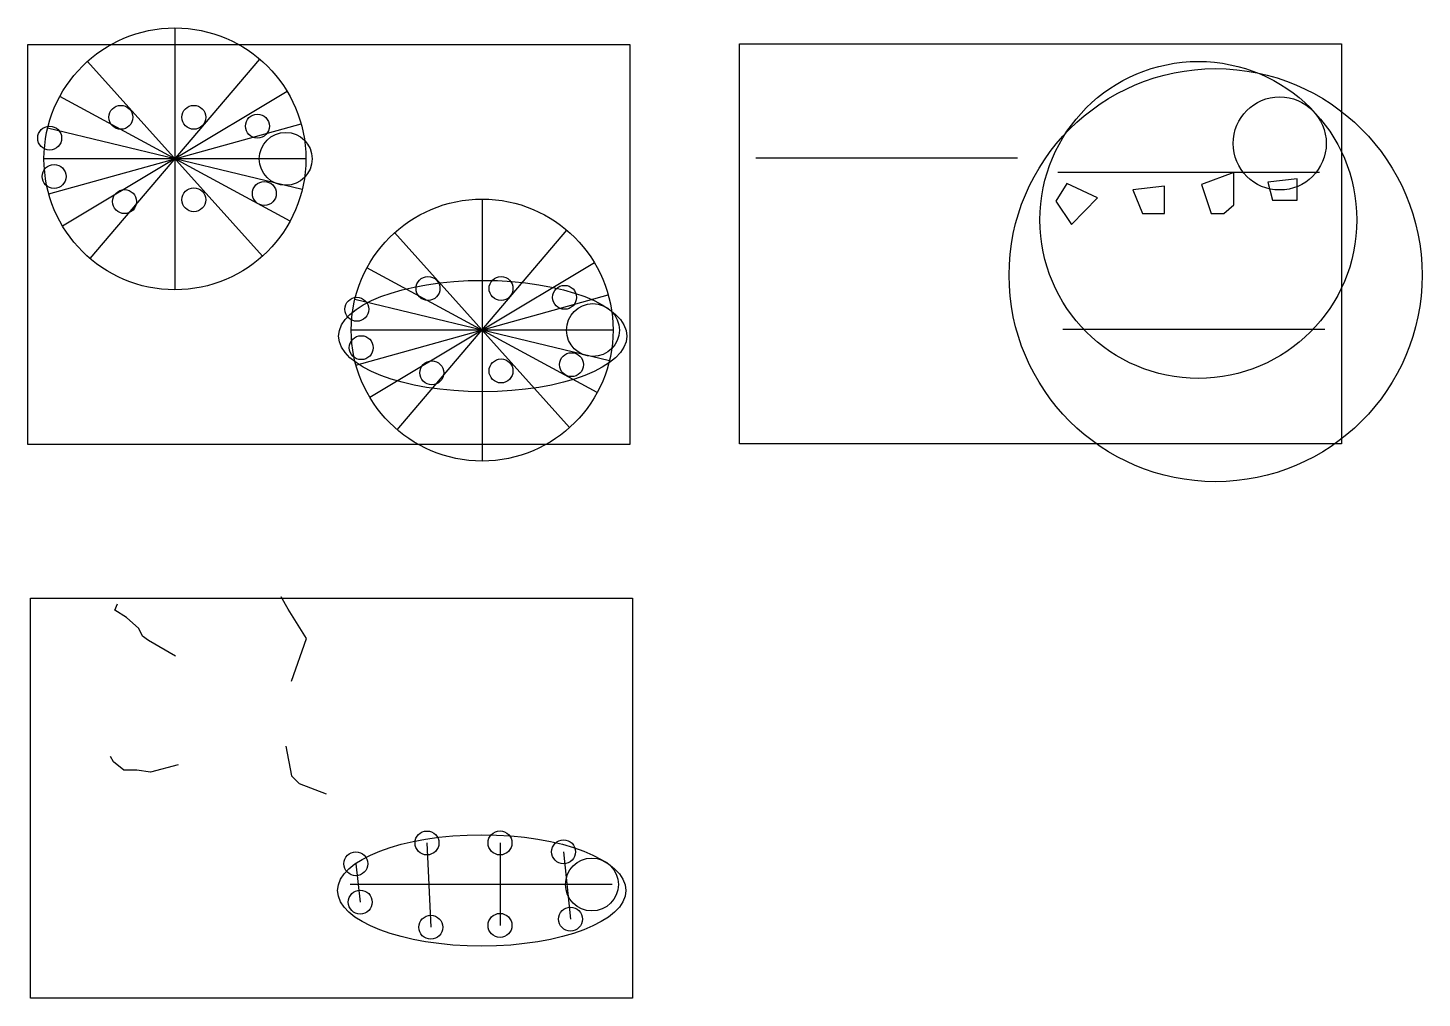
# Model space of a CAD drawing. Header units: millimetres. Extents: x 568 to 1262834, y -501056 to 377250.
import ezdxf

# ---------------------------------------------------------------- set-up
doc = ezdxf.new("R2010")
doc.units = ezdxf.units.MM
picture_1 = doc.add_image_def('image1.jpg', size_in_pixel=(640, 425))

msp = doc.modelspace()

# ---------------------------------------------------------------- linework, layer by layer
for p, q in [((133697, 377250), (133697, 140157)), ((54495, 346910), (212898, 170497)), ((56881, 168412), (210513, 348995)), ((235404, 319605), (31990, 197802)), ((237956, 202283), (29437, 315124)), ((19492, 226914), (247902, 290492)), ((248954, 230971), (18440, 286436)), ((252244, 258703), (15150, 258703)), ((896606, 259347), (659512, 259347)), ((1170053, 246473), (932960, 246473)), ((1092478, 246473), (1063197, 235523)), ((1092478, 216966), (1092478, 246473)), ((1149613, 240519), (1123188, 237664)), ((1149613, 221248), (1149613, 240519)), ((941072, 236236), (931073, 220534)), ((968925, 223389), (941072, 236236)), ((1029630, 234095), (1001063, 230526)), ((1001063, 230526), (1009633, 209114)), ((1029630, 209114), (1029630, 234095)), ((1063197, 235523), (1071767, 209114)), ((1063197, 235523), (1063197, 235523)), ((1123188, 237664), (1127473, 221248)), ((411826, 222250), (411826, -14843)), ((931073, 220534), (945357, 199122)), ((945357, 199122), (968925, 223389)), ((1083194, 209114), (1092478, 216966)), ((1127473, 221248), (1149613, 221248)), ((1009633, 209114), (1029630, 209114)), ((1071767, 209114), (1083194, 209114)), ((332624, 191910), (491027, 15497)), ((335010, 13412), (488642, 193995)), ((513533, 164605), (310119, 42802)), ((516085, 47283), (307566, 160124)), ((527083, 75971), (296569, 131436)), ((297621, 71914), (526031, 135492)), ((530372, 103703), (293279, 103703)), ((1174735, 104347), (937641, 104347)), ((236328, -148818), (229909, -137737)), ((79349, -149985), (81683, -144153)), ((89853, -156400), (79349, -149985)), ((252668, -175645), (236328, -148818)), ((100941, -166314), (89853, -156400)), ((104442, -173313), (100941, -166314)), ((109695, -177395), (104442, -173313)), ((239246, -214137), (252668, -175645)), ((134204, -191392), (109695, -177395)), ((233994, -273040), (239246, -299867)), ((78182, -287037), (75264, -282371)), ((87519, -294618), (78182, -287037)), ((136538, -289953), (111445, -296368)), ((99190, -294618), (87519, -294618)), ((111445, -296368), (99190, -294618)), ((239246, -299867), (246249, -306866)), ((246249, -306866), (270758, -316197)), ((361890, -360610), (365309, -436927)), ((428002, -360603), (428002, -435219)), ((485566, -368578), (491835, -429523)), ((297487, -379400), (301476, -414144)), ((529451, -398203), (292357, -398203))]:
    msp.add_line(p, q)
for centre, radius in [((133697, 258703), 118547), ((1060251, 203405), 143461), ((1075885, 153393), 186949), ((84682, 296296), 10829), ((150795, 296302), 10829), ((1133901, 272637), 42137), ((208359, 288328), 10829), ((20280, 277506), 10829), ((234006, 258703), 23937), ((24269, 242762), 10829), ((88102, 219979), 10829), ((150795, 221687), 10829), ((214628, 227383), 10829), ((411826, 103703), 118547), ((362811, 141296), 10829), ((428924, 141303), 10829), ((486487, 133328), 10829), ((298408, 122506), 10829), ((512135, 103703), 23937), ((302398, 87762), 10829), ((366231, 64979), 10829), ((428924, 66687), 10829), ((492757, 72383), 10829), ((361890, -360610), 10829), ((428002, -360603), 10829), ((485566, -368578), 10829), ((297487, -379400), 10829), ((511213, -398203), 23937), ((301476, -414144), 10829), ((365309, -436927), 10829), ((428002, -435219), 10829), ((491835, -429523), 10829)]:
    msp.add_circle(centre, radius)
for centre in [(412396, 98292), (411474, -403614)]:
    msp.add_ellipse(centre, major_axis=(-130515, 0), ratio=0.38622181)

# ---------------------------------------------------------------- pictures from other files: only their frames are drawn
image = msp.add_image(picture_1, insert=(568, 216), size_in_units=(545007, 361919))
image.dxf.flags = 7
image = msp.add_image(picture_1, insert=(644930, 859), size_in_units=(545007, 361919))
image.dxf.flags = 7
image = msp.add_image(picture_1, insert=(2947, -501056), size_in_units=(545007, 361919))
image.dxf.flags = 7

doc.saveas('drawing.dxf')
